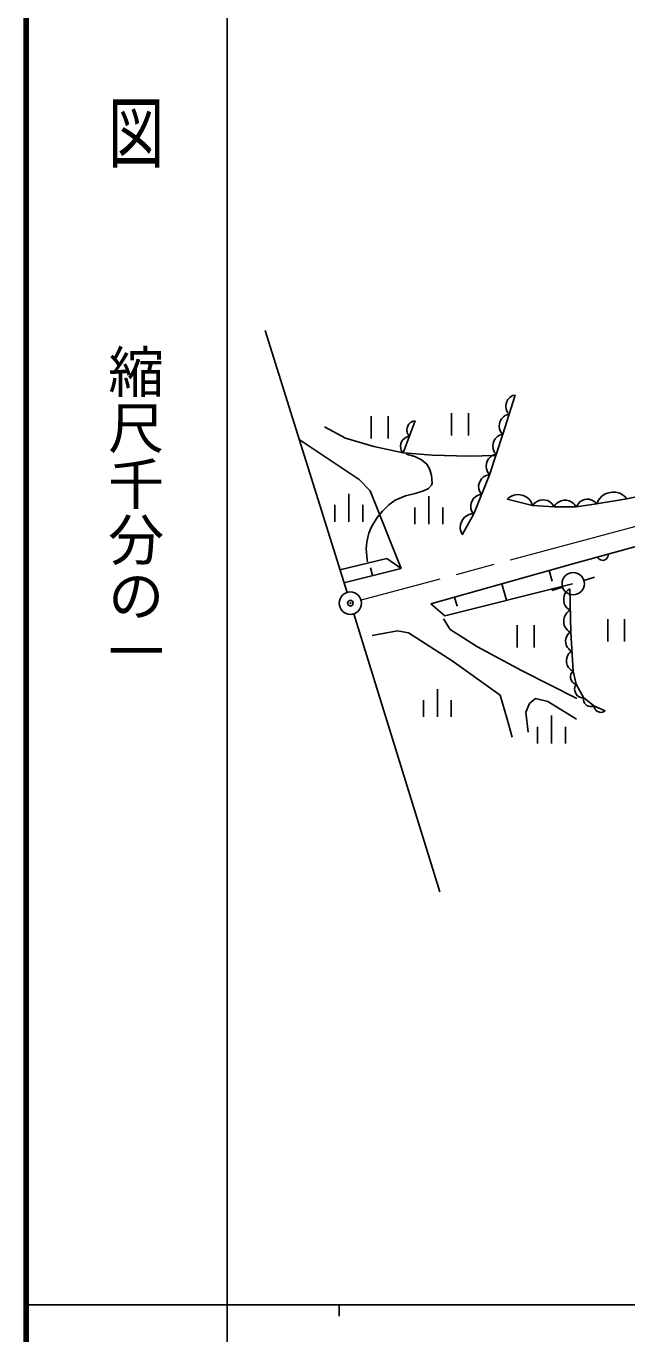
# Model space of a CAD drawing. Units: millimetres, scale not verified. Extents: x 40000 to 680000, y 20000 to 380000.
# Drawn here: x 40000 to 93747, y 202409 to 319430 of the extents above; entities that cross this region are included whole.
import ezdxf
from ezdxf.enums import TextEntityAlignment as Align

# ---------------------------------------------------------------- set-up
doc = ezdxf.new("R2010")
doc.units = ezdxf.units.MM
doc.header["$LTSCALE"] = 1000
doc.header["$PDMODE"] = 32
doc.header["$PDSIZE"] = 500
doc.linetypes.add('CHAIN', pattern=[18.5, 12, -1.5, 3.5, -1.5])
for name, color, linetype, lineweight in [('M-BGD', 7, 'Continuous', 25), ('M-BMK', 2, 'CHAIN', 13), ('M-BMK-OTRS', 5, 'Continuous', 25), ('M-BMK-SRVR', 3, 'Continuous', 25), ('M-TTL', 2, 'Continuous', 140), ('M-TTL-BAND', 7, 'Continuous', 25)]:
    doc.layers.add(name, color=color, linetype=linetype, lineweight=lineweight)
doc.layers.add('M-OTRS', color=6, linetype='Continuous')
doc.styles.add('@ＭＳ ゴシック', font='')
doc.styles.get('@ＭＳ ゴシック').set_extended_font_data('@MS Gothic')

msp = doc.modelspace()

# ---------------------------------------------------------------- linework, layer by layer
at = {"layer": 'M-BGD'}
for p, q in [((83755, 286423), (82653, 282922)), ((82937, 285624), (82907, 285407)), ((83002, 285830), (82937, 285624)), ((83101, 286025), (83002, 285830)), ((83269, 286199), (83101, 286025)), ((83415, 286304), (83269, 286199)), ((83550, 286374), (83415, 286304)), ((83755, 286423), (83550, 286374)), ((70869, 284535), (70870, 282536)), ((72390, 282536), (72389, 284536)), ((78067, 284796), (78067, 282796)), ((79587, 282796), (79587, 284796)), ((82702, 284469), (82525, 284286)), ((82856, 284580), (82702, 284469)), ((82999, 284655), (82856, 284580)), ((82907, 285407), (82945, 285169)), ((82945, 285169), (83005, 284999)), ((83214, 284706), (82999, 284655)), ((83005, 284999), (83075, 284863)), ((83075, 284863), (83214, 284706)), ((66701, 283567), (68582, 282562)), ((74807, 284120), (73737, 281234)), ((74093, 283489), (74058, 283309)), ((74058, 283309), (74080, 283109)), ((74155, 283657), (74093, 283489)), ((74246, 283816), (74155, 283657)), ((74393, 283953), (74246, 283816)), ((74519, 284034), (74393, 283953)), ((74635, 284088), (74519, 284034)), ((74807, 284120), (74635, 284088)), ((82351, 283863), (82319, 283634)), ((82319, 283634), (82360, 283382)), ((82420, 284080), (82351, 283863)), ((82360, 283382), (82423, 283203)), ((82525, 284286), (82420, 284080)), ((82423, 283203), (82497, 283060)), ((69782, 278867), (64433, 282430)), ((68582, 282562), (71111, 281817)), ((73524, 282040), (73487, 281849)), ((73591, 282220), (73524, 282040)), ((73688, 282389), (73591, 282220)), ((73844, 282536), (73688, 282389)), ((73979, 282622), (73844, 282536)), ((74102, 282679), (73979, 282622)), ((74080, 283109), (74123, 282966)), ((74286, 282713), (74102, 282679)), ((74123, 282966), (74176, 282850)), ((74176, 282850), (74286, 282713)), ((82653, 282922), (81454, 279290)), ((81778, 282090), (81743, 281862)), ((81850, 282306), (81778, 282090)), ((81957, 282511), (81850, 282306)), ((82137, 282692), (81957, 282511)), ((82293, 282800), (82137, 282692)), ((82437, 282873), (82293, 282800)), ((82653, 282922), (82437, 282873)), ((82497, 283060), (82644, 282894)), ((71111, 281817), (73737, 281234)), ((73487, 281849), (73511, 281636)), ((73511, 281636), (73556, 281482)), ((73556, 281482), (73613, 281359)), ((73613, 281359), (73730, 281213)), ((73737, 281234), (76363, 281040)), ((76363, 281040), (79573, 280943)), ((79573, 280943), (82020, 281004)), ((81541, 280888), (81362, 280707)), ((81697, 280996), (81541, 280888)), ((81841, 281069), (81697, 280996)), ((81743, 281862), (81779, 281609)), ((81779, 281609), (81840, 281429)), ((81840, 281429), (81913, 281285)), ((82057, 281118), (81841, 281069)), ((81913, 281285), (82057, 281118)), ((81182, 280286), (81147, 280058)), ((81147, 280058), (81184, 279805)), ((81254, 280502), (81182, 280286)), ((81184, 279805), (81244, 279625)), ((81362, 280707), (81254, 280502)), ((70788, 277862), (69782, 278867)), ((81454, 279290), (80060, 275788)), ((80531, 278512), (80482, 278287)), ((80615, 278724), (80531, 278512)), ((80735, 278922), (80615, 278724)), ((80925, 279092), (80735, 278922)), ((81087, 279191), (80925, 279092)), ((81235, 279254), (81087, 279191)), ((81454, 279290), (81235, 279254)), ((81244, 279625), (81317, 279481)), ((81317, 279481), (81462, 279313)), ((68875, 277588), (68875, 275088)), ((73545, 270892), (70788, 277862)), ((76040, 277362), (76040, 274862)), ((80385, 277426), (80223, 277326)), ((80533, 277489), (80385, 277426)), ((80482, 278287), (80504, 278033)), ((80504, 278033), (80553, 277849)), ((80751, 277525), (80533, 277489)), ((80553, 277849), (80617, 277701)), ((80617, 277701), (80751, 277525)), ((83423, 277369), (83256, 277269)), ((83635, 277458), (83423, 277369)), ((83937, 277525), (83635, 277458)), ((84215, 277503), (83937, 277525)), ((84483, 277436), (84215, 277503)), ((84740, 277325), (84483, 277436)), ((91517, 277365), (91330, 277170)), ((91810, 277578), (91517, 277365)), ((92121, 277683), (91810, 277578)), ((92441, 277736), (92121, 277683)), ((92769, 277735), (92441, 277736)), ((93115, 277628), (92769, 277735)), ((93355, 277503), (93115, 277628)), ((93541, 277369), (93355, 277503)), ((93744, 277129), (93541, 277369)), ((96978, 277817), (93744, 277129)), ((67625, 276587), (67625, 275088)), ((70125, 276588), (70125, 275088)), ((74790, 276362), (74790, 274862)), ((77290, 276362), (77290, 274862)), ((79829, 276747), (79780, 276521)), ((79780, 276521), (79801, 276267)), ((79801, 276267), (79851, 276084)), ((79913, 276959), (79829, 276747)), ((80032, 277157), (79913, 276959)), ((80223, 277326), (80032, 277157)), ((85298, 276522), (83034, 277087)), ((83256, 277269), (83066, 277079)), ((84974, 277124), (84740, 277325)), ((85119, 276946), (84974, 277124)), ((85220, 276778), (85119, 276946)), ((85298, 276522), (85220, 276778)), ((87238, 276401), (85298, 276522)), ((85467, 276701), (85341, 276519)), ((85588, 276808), (85467, 276701)), ((85747, 276912), (85588, 276808)), ((85981, 277012), (85747, 276912)), ((86211, 277036), (85981, 277012)), ((86439, 277022), (86211, 277036)), ((86664, 276969), (86439, 277022)), ((86884, 276842), (86664, 276969)), ((87029, 276718), (86884, 276842)), ((87136, 276597), (87029, 276718)), ((87238, 276401), (87136, 276597)), ((87338, 276601), (87218, 276401)), ((89218, 276401), (87238, 276401)), ((87458, 276721), (87338, 276601)), ((87618, 276841), (87458, 276721)), ((87858, 276961), (87618, 276841)), ((88098, 277001), (87858, 276961)), ((88338, 277001), (88098, 277001)), ((88578, 276961), (88338, 277001)), ((88818, 276841), (88578, 276961)), ((88978, 276721), (88818, 276841)), ((88915, 271314), (110347, 277231)), ((89098, 276601), (88978, 276721)), ((89218, 276401), (89098, 276601)), ((91037, 276684), (89218, 276401)), ((89337, 276602), (89258, 276407)), ((89427, 276725), (89337, 276602)), ((89553, 276854), (89427, 276725)), ((89750, 276994), (89553, 276854)), ((89958, 277063), (89750, 276994)), ((90171, 277096), (89958, 277063)), ((90390, 277094), (90171, 277096)), ((90620, 277020), (90390, 277094)), ((90779, 276936), (90620, 277020)), ((90902, 276846), (90779, 276936)), ((91037, 276684), (90902, 276846)), ((93744, 277129), (91037, 276684)), ((91196, 276984), (91080, 276691)), ((91330, 277170), (91196, 276984)), ((78941, 275063), (78856, 274822)), ((79063, 275284), (78941, 275063)), ((80060, 275788), (79023, 273908)), ((79221, 275484), (79063, 275284)), ((79453, 275644), (79221, 275484)), ((79645, 275730), (79453, 275644)), ((79816, 275779), (79645, 275730)), ((80060, 275788), (79816, 275779)), ((79851, 276084), (79915, 275936)), ((79915, 275936), (80049, 275760)), ((78856, 274822), (78845, 274541)), ((78845, 274541), (78874, 274333)), ((78874, 274333), (78923, 274161)), ((78923, 274161), (79046, 273950)), ((68074, 270784), (72280, 271799)), ((72280, 271799), (73545, 270892)), ((91112, 271920), (91183, 271815)), ((91183, 271815), (91267, 271735)), ((91267, 271735), (91390, 271665)), ((91390, 271665), (91502, 271634)), ((91502, 271634), (91629, 271627)), ((91629, 271627), (91783, 271670)), ((91783, 271670), (91888, 271740)), ((91888, 271740), (91968, 271825)), ((91968, 271825), (92038, 271948)), ((92038, 271948), (92069, 272060)), ((92069, 272060), (92076, 272186)), ((73545, 270892), (68436, 269629)), ((70990, 270260), (70818, 270955)), ((76207, 267729), (88915, 271314)), ((86797, 270716), (87066, 269763)), ((88884, 269538), (77453, 266670)), ((82561, 269521), (82974, 268055)), ((87992, 269240), (87038, 268941)), ((89901, 269836), (90855, 270135)), ((78325, 268327), (78552, 267521)), ((88129, 268449), (88096, 268220)), ((88096, 268220), (88100, 267992)), ((88100, 267992), (88142, 267765)), ((88239, 268679), (88129, 268449)), ((88350, 268833), (88239, 268679)), ((88462, 268949), (88350, 268833)), ((88649, 269067), (88462, 268949)), ((88649, 269067), (88724, 265209)), ((77453, 266670), (76207, 267729)), ((88142, 267765), (88261, 267539)), ((88371, 266921), (88254, 266759)), ((88261, 267539), (88378, 267390)), ((88489, 267044), (88371, 266921)), ((88378, 267390), (88494, 267278)), ((88686, 267168), (88489, 267044)), ((88494, 267278), (88686, 267168)), ((77951, 265424), (77328, 266390)), ((83940, 265826), (83941, 263827)), ((85460, 263827), (85460, 265827)), ((88139, 266517), (88103, 266276)), ((88103, 266276), (88108, 266036)), ((88108, 266036), (88153, 265797)), ((88254, 266759), (88139, 266517)), ((88153, 265797), (88277, 265560)), ((92032, 266375), (92032, 264376)), ((93552, 264376), (93552, 266376)), ((70974, 264894), (73217, 265330)), ((73217, 265330), (74214, 265143)), ((74214, 265143), (78108, 262621)), ((80381, 263899), (77951, 265424)), ((88284, 264636), (88263, 264430)), ((88277, 265560), (88400, 265402)), ((88373, 264846), (88284, 264636)), ((88466, 264988), (88373, 264846)), ((88400, 265402), (88523, 265284)), ((88561, 265097), (88466, 264988)), ((88523, 265284), (88725, 265168)), ((88724, 265209), (88561, 265097)), ((88724, 265209), (88947, 261723)), ((84307, 261781), (80381, 263899)), ((88263, 264430), (88276, 264227)), ((88276, 264227), (88323, 264025)), ((88323, 264025), (88438, 263828)), ((88438, 263828), (88548, 263699)), ((88548, 263699), (88657, 263604)), ((88660, 263394), (88559, 263279)), ((88657, 263604), (88833, 263513)), ((88833, 263513), (88660, 263394)), ((78108, 262621), (82407, 259569)), ((88367, 262906), (88344, 262688)), ((88344, 262688), (88358, 262473)), ((88358, 262473), (88408, 262259)), ((88461, 263129), (88367, 262906)), ((88408, 262259), (88530, 262051)), ((88559, 263279), (88461, 263129)), ((89260, 259259), (84307, 261781)), ((88530, 262051), (88646, 261914)), ((88646, 261914), (88761, 261813)), ((88741, 261432), (88701, 261276)), ((88701, 261276), (88709, 261130)), ((88709, 261130), (88739, 260989)), ((88739, 260989), (88794, 260854)), ((88791, 261541), (88741, 261432)), ((88761, 261813), (88948, 261717)), ((88845, 261627), (88791, 261541)), ((88947, 261723), (88845, 261627)), ((88947, 261723), (89207, 260536)), ((76792, 260113), (76793, 257613)), ((88794, 260854), (88895, 260729)), ((88895, 260729), (88986, 260650)), ((88986, 260650), (89071, 260595)), ((89071, 260595), (89204, 260551)), ((89094, 260280), (89076, 260141)), ((89076, 260141), (89085, 259953)), ((89085, 259953), (89143, 259793)), ((89126, 260394), (89094, 260280)), ((89207, 260536), (89126, 260394)), ((89143, 259793), (89226, 259647)), ((89207, 260536), (89875, 259349)), ((75542, 259113), (75543, 257613)), ((78042, 259113), (78042, 257613)), ((82407, 259569), (83030, 257420)), ((84712, 258043), (85023, 258822)), ((85023, 258822), (85584, 259258)), ((85584, 259258), (86674, 259009)), ((86674, 259009), (89229, 257421)), ((89226, 259647), (89332, 259514)), ((89332, 259514), (89488, 259409)), ((89488, 259409), (89616, 259352)), ((89616, 259352), (89730, 259320)), ((89730, 259320), (89894, 259316)), ((89875, 259349), (89856, 259210)), ((89856, 259210), (89868, 259109)), ((89868, 259109), (89898, 258993)), ((89875, 259349), (90802, 258607)), ((89898, 258993), (89965, 258847)), ((89965, 258847), (90063, 258738)), ((90063, 258738), (90175, 258648)), ((90175, 258648), (90302, 258577)), ((84930, 256237), (84712, 258043)), ((87013, 257742), (87014, 255242)), ((90302, 258577), (90460, 258543)), ((90460, 258543), (90580, 258540)), ((90580, 258540), (90681, 258551)), ((90681, 258551), (90812, 258600)), ((90802, 258607), (91804, 258162)), ((90802, 258607), (90818, 258480)), ((90818, 258480), (90852, 258393)), ((90852, 258393), (90905, 258297)), ((90905, 258297), (90999, 258183)), ((90999, 258183), (91111, 258109)), ((91111, 258109), (91231, 258056)), ((91231, 258056), (91361, 258022)), ((91361, 258022), (91508, 258029)), ((91508, 258029), (91616, 258053)), ((91616, 258053), (91703, 258087)), ((91703, 258087), (91808, 258161)), ((83030, 257420), (83498, 255800)), ((85764, 256742), (85764, 255242)), ((88263, 256742), (88264, 255243))]:
    msp.add_line(p, q, dxfattribs=at)
msp.add_lwpolyline([(73997, 281137), (74763, 280908), (75373, 280612), (75840, 280223), (76100, 279831), (76280, 279255), (76332, 278538), (76267, 278349), (75993, 278067), (75558, 277841), (74794, 277602), (73931, 277388), (73009, 277002), (72445, 276606), (71875, 276036), (71415, 275469), (70887, 274622), (70655, 274062), (70469, 273277), (70428, 272669), (70508, 271672), (70529, 271507)], dxfattribs=at)
msp.add_circle((88946, 269538), 1000, dxfattribs=at)
at = {"layer": 'M-BMK'}
msp.add_line((130621, 284363), (69975, 268055), dxfattribs=at)
at = {"layer": 'M-BMK-OTRS'}
for p, q in [((68711, 268750), (61381, 292188)), ((69305, 266840), (77021, 241952))]:
    msp.add_line(p, q, dxfattribs=at)
at = {"layer": 'M-BMK-SRVR'}
for radius in [1000, 40]:
    msp.add_circle((69009, 267795), radius, dxfattribs=at)
at = {"layer": 'M-OTRS'}
msp.add_point((69009, 267795), dxfattribs=at)
at = {"layer": 'M-TTL'}
msp.add_line((40000, 380000), (40000, 20000), dxfattribs=at)
at = {"layer": 'M-TTL-BAND'}
for p, q in [((58000, 370000), (58000, 20000)), ((40000, 205000), (579000, 205000)), ((68000, 205000), (68000, 204000))]:
    msp.add_line(p, q, dxfattribs=at)

# ---------------------------------------------------------------- texts
at = {"layer": 'M-TTL-BAND', "style": '@ＭＳ ゴシック', "width": 1.4}
msp.add_text('平  面  図', height=3666, rotation=270, dxfattribs=at).set_placement((49777, 306475), align=Align.MIDDLE_RIGHT)
at = {"layer": 'M-TTL-BAND', "style": '@ＭＳ ゴシック'}
msp.add_text('縮尺千分の一', height=3666, rotation=270, dxfattribs=at).set_placement((49777, 261030), align=Align.MIDDLE_RIGHT)

doc.saveas('drawing.dxf')
